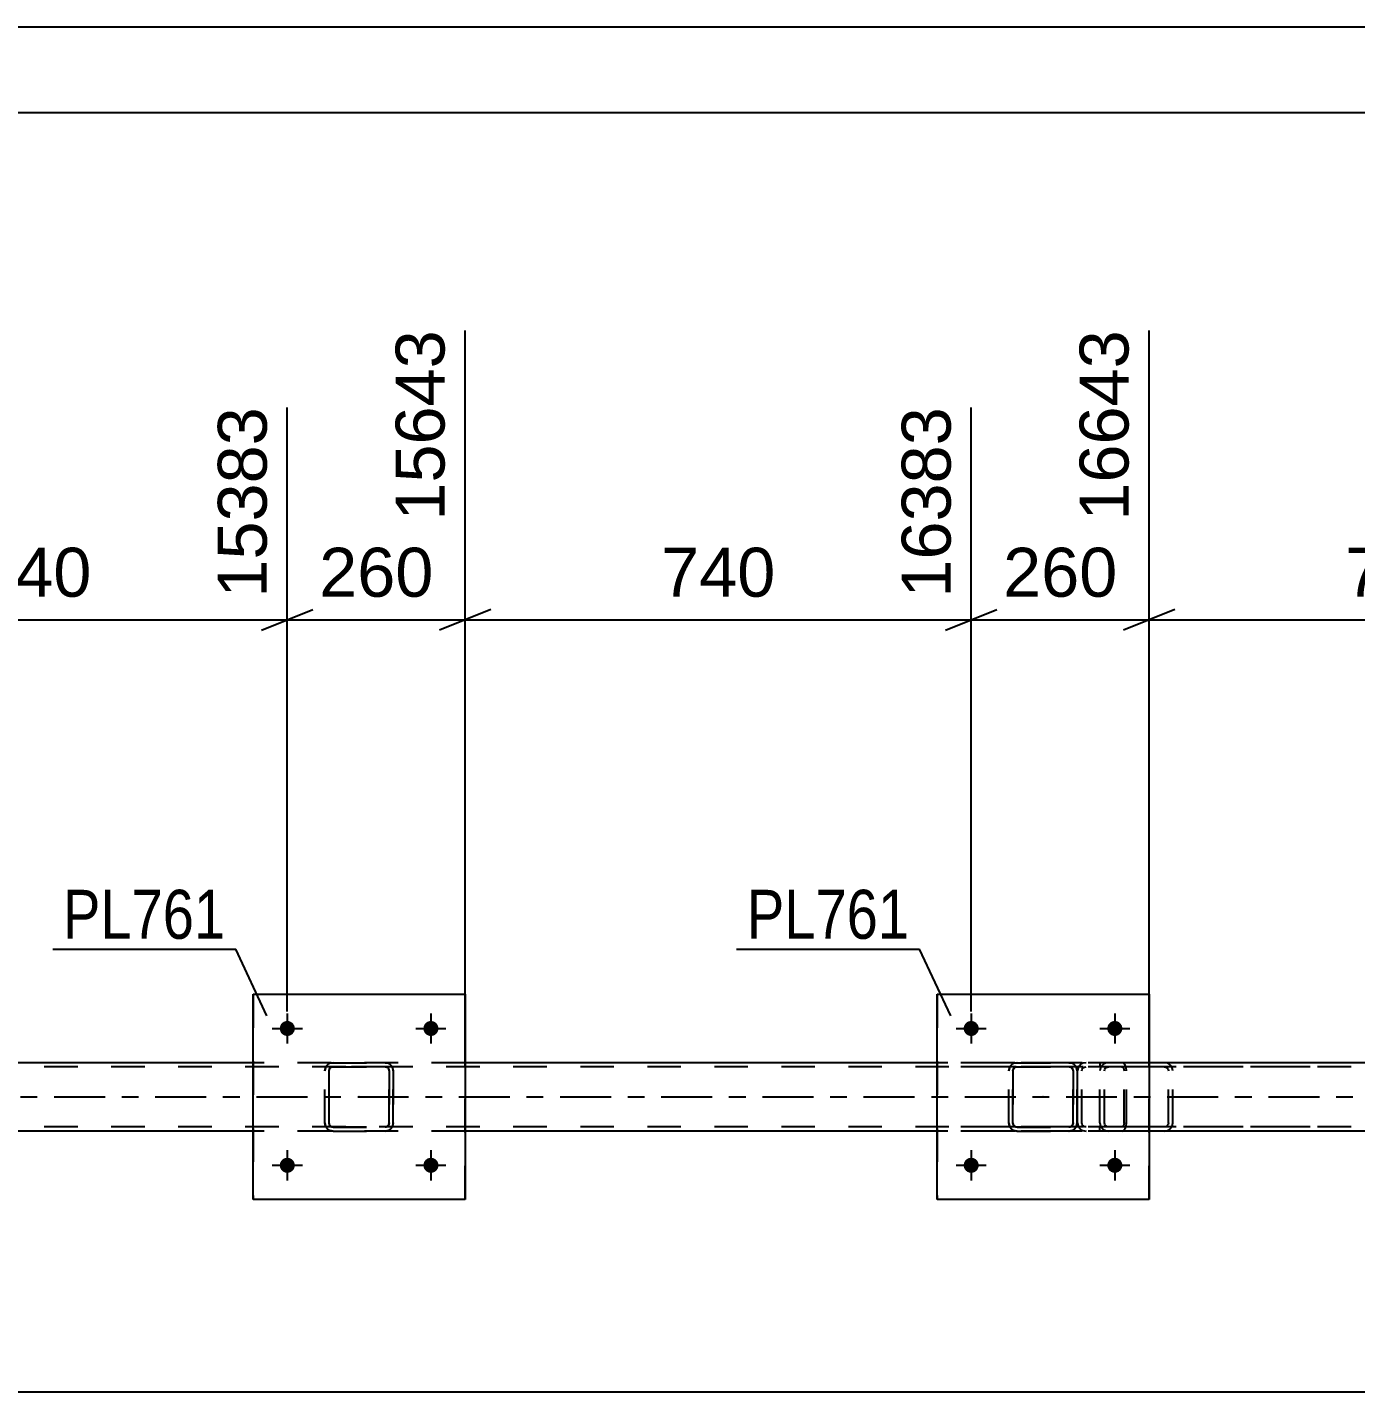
# Model space of a CAD drawing. Header units: millimetres. Extents: x -47 to 794, y -421 to 173.
# Drawn here: x 597.6 to 675.3, y 93.6 to 173.4 of the extents above; entities that cross this region are included whole.
import ezdxf

# ---------------------------------------------------------------- set-up
doc = ezdxf.new("R2010")
doc.units = ezdxf.units.MM
doc.linetypes.add('DXK_LINE_DOT2', pattern=[3.9198, 1.9599, -1.9599])
doc.linetypes.add('DXK_LINE_DOT3', pattern=[5.9187, 2.979, -0.9799, 0.9799, -0.9799])
doc.styles.add('Arial', font='arial.ttf', dxfattribs={"height": 0.2})
doc.styles.add('Arial Narrow', font='ARIALN.TTF', dxfattribs={"height": 0.2})

# ---------------------------------------------------------------- blocks, each defined once
blk = doc.blocks.new('Unknown-203724041-1113')
at = {"color": 5, "linetype": 'Continuous'}
for p, q in [((793.513, 173.399), (-47.487, 173.399)), ((788.513, 168.399), (-42.487, 168.399))]:
    blk.add_line(p, q, dxfattribs=at)
blk = doc.blocks.new('Bolt-203724041-2603 - 2543')
at = {"linetype": 'Continuous'}
for points in [[(652.378, 114.857), (652.388, 114.948), (652.416, 115.036), (652.462, 115.115), (652.524, 115.184), (652.598, 115.238), (652.682, 115.275), (652.772, 115.294), (652.864, 115.294), (652.954, 115.275), (653.038, 115.238), (653.113, 115.184), (653.174, 115.115), (653.22, 115.036), (653.249, 114.948), (653.258, 114.857), (653.249, 114.765), (653.22, 114.678), (653.174, 114.598), (653.113, 114.53), (653.038, 114.476), (652.954, 114.438), (652.864, 114.419), (652.772, 114.419), (652.682, 114.438), (652.598, 114.476), (652.524, 114.53), (652.462, 114.598), (652.416, 114.678), (652.388, 114.765)], [(660.778, 114.857), (660.788, 114.948), (660.816, 115.036), (660.862, 115.115), (660.924, 115.184), (660.998, 115.238), (661.082, 115.275), (661.172, 115.294), (661.264, 115.294), (661.354, 115.275), (661.438, 115.238), (661.513, 115.184), (661.574, 115.115), (661.62, 115.036), (661.649, 114.948), (661.658, 114.857), (661.649, 114.765), (661.62, 114.678), (661.574, 114.598), (661.513, 114.53), (661.438, 114.476), (661.354, 114.438), (661.264, 114.419), (661.172, 114.419), (661.082, 114.438), (660.998, 114.476), (660.924, 114.53), (660.862, 114.598), (660.816, 114.678), (660.788, 114.765)]]:
    blk.add_hatch(color=1, dxfattribs=at).paths.add_polyline_path(points)
at = {"color": 1, "linetype": 'Continuous'}
for p, q in [((652.818, 115.737), (652.818, 113.977)), ((661.218, 115.737), (661.218, 113.977)), ((651.938, 114.857), (653.698, 114.857)), ((660.338, 114.857), (662.098, 114.857))]:
    blk.add_line(p, q, dxfattribs=at)
blk = doc.blocks.new('Bolt-203724041-2628 - 2543')
at = {"linetype": 'Continuous'}
for points in [[(652.378, 106.857), (652.388, 106.948), (652.416, 107.036), (652.462, 107.115), (652.524, 107.184), (652.598, 107.238), (652.682, 107.275), (652.772, 107.294), (652.864, 107.294), (652.954, 107.275), (653.038, 107.238), (653.113, 107.184), (653.174, 107.115), (653.22, 107.036), (653.249, 106.948), (653.258, 106.857), (653.249, 106.765), (653.22, 106.678), (653.174, 106.598), (653.113, 106.53), (653.038, 106.476), (652.954, 106.438), (652.864, 106.419), (652.772, 106.419), (652.682, 106.438), (652.598, 106.476), (652.524, 106.53), (652.462, 106.598), (652.416, 106.678), (652.388, 106.765)], [(660.778, 106.857), (660.788, 106.948), (660.816, 107.036), (660.862, 107.115), (660.924, 107.184), (660.998, 107.238), (661.082, 107.275), (661.172, 107.294), (661.264, 107.294), (661.354, 107.275), (661.438, 107.238), (661.513, 107.184), (661.574, 107.115), (661.62, 107.036), (661.649, 106.948), (661.658, 106.857), (661.649, 106.765), (661.62, 106.678), (661.574, 106.598), (661.513, 106.53), (661.438, 106.476), (661.354, 106.438), (661.264, 106.419), (661.172, 106.419), (661.082, 106.438), (660.998, 106.476), (660.924, 106.53), (660.862, 106.598), (660.816, 106.678), (660.788, 106.765)]]:
    blk.add_hatch(color=1, dxfattribs=at).paths.add_polyline_path(points)
at = {"color": 1, "linetype": 'Continuous'}
for p, q in [((652.818, 107.737), (652.818, 105.977)), ((661.218, 107.737), (661.218, 105.977)), ((651.938, 106.857), (653.698, 106.857)), ((660.338, 106.857), (662.098, 106.857))]:
    blk.add_line(p, q, dxfattribs=at)
blk = doc.blocks.new('Part-203724041-2568 - 2543')
at = {"color": 7, "linetype": 'DXK_LINE_DOT2'}
for p, q in [((718.154, 112.617), (42.821, 112.617)), ((623.219, 112.857), (610.819, 112.857)), ((663.218, 112.857), (650.818, 112.857)), ((718.154, 109.097), (42.821, 109.097)), ((623.219, 108.857), (610.819, 108.857)), ((663.218, 108.857), (650.818, 108.857))]:
    blk.add_line(p, q, dxfattribs=at)
at = {"color": 2, "linetype": 'Continuous'}
for p, q in [((610.819, 112.857), (583.22, 112.857)), ((650.818, 112.857), (623.219, 112.857)), ((690.818, 112.857), (663.218, 112.857)), ((610.819, 108.857), (583.22, 108.857)), ((650.818, 108.857), (623.219, 108.857)), ((690.818, 108.857), (663.218, 108.857))]:
    blk.add_line(p, q, dxfattribs=at)
at = {"color": 7, "linetype": 'DXK_LINE_DOT3'}
blk.add_line((42.821, 110.857), (718.154, 110.857), dxfattribs=at)
blk = doc.blocks.new('Bolt-203724041-2629 - 2543')
at = {"linetype": 'Continuous'}
for points in [[(612.379, 114.857), (612.389, 114.948), (612.417, 115.036), (612.463, 115.115), (612.525, 115.184), (612.599, 115.238), (612.683, 115.275), (612.773, 115.294), (612.865, 115.294), (612.955, 115.275), (613.039, 115.238), (613.114, 115.184), (613.175, 115.115), (613.221, 115.036), (613.25, 114.948), (613.259, 114.857), (613.25, 114.765), (613.221, 114.678), (613.175, 114.598), (613.114, 114.53), (613.039, 114.476), (612.955, 114.438), (612.865, 114.419), (612.773, 114.419), (612.683, 114.438), (612.599, 114.476), (612.525, 114.53), (612.463, 114.598), (612.417, 114.678), (612.389, 114.765)], [(620.779, 114.857), (620.789, 114.948), (620.817, 115.036), (620.863, 115.115), (620.925, 115.184), (620.999, 115.238), (621.083, 115.275), (621.173, 115.294), (621.265, 115.294), (621.355, 115.275), (621.439, 115.238), (621.514, 115.184), (621.575, 115.115), (621.621, 115.036), (621.65, 114.948), (621.659, 114.857), (621.65, 114.765), (621.621, 114.678), (621.575, 114.598), (621.514, 114.53), (621.439, 114.476), (621.355, 114.438), (621.265, 114.419), (621.173, 114.419), (621.083, 114.438), (620.999, 114.476), (620.925, 114.53), (620.863, 114.598), (620.817, 114.678), (620.789, 114.765)]]:
    blk.add_hatch(color=1, dxfattribs=at).paths.add_polyline_path(points)
at = {"color": 1, "linetype": 'Continuous'}
for p, q in [((612.819, 115.737), (612.819, 113.977)), ((621.219, 115.737), (621.219, 113.977)), ((611.939, 114.857), (613.699, 114.857)), ((620.339, 114.857), (622.099, 114.857))]:
    blk.add_line(p, q, dxfattribs=at)
blk = doc.blocks.new('Bolt-203724041-2630 - 2543')
at = {"linetype": 'Continuous'}
for points in [[(612.379, 106.857), (612.389, 106.948), (612.417, 107.036), (612.463, 107.115), (612.525, 107.184), (612.599, 107.238), (612.683, 107.275), (612.773, 107.294), (612.865, 107.294), (612.955, 107.275), (613.039, 107.238), (613.114, 107.184), (613.175, 107.115), (613.221, 107.036), (613.25, 106.948), (613.259, 106.857), (613.25, 106.765), (613.221, 106.678), (613.175, 106.598), (613.114, 106.53), (613.039, 106.476), (612.955, 106.438), (612.865, 106.419), (612.773, 106.419), (612.683, 106.438), (612.599, 106.476), (612.525, 106.53), (612.463, 106.598), (612.417, 106.678), (612.389, 106.765)], [(620.779, 106.857), (620.789, 106.948), (620.817, 107.036), (620.863, 107.115), (620.925, 107.184), (620.999, 107.238), (621.083, 107.275), (621.173, 107.294), (621.265, 107.294), (621.355, 107.275), (621.439, 107.238), (621.514, 107.184), (621.575, 107.115), (621.621, 107.036), (621.65, 106.948), (621.659, 106.857), (621.65, 106.765), (621.621, 106.678), (621.575, 106.598), (621.514, 106.53), (621.439, 106.476), (621.355, 106.438), (621.265, 106.419), (621.173, 106.419), (621.083, 106.438), (620.999, 106.476), (620.925, 106.53), (620.863, 106.598), (620.817, 106.678), (620.789, 106.765)]]:
    blk.add_hatch(color=1, dxfattribs=at).paths.add_polyline_path(points)
at = {"color": 1, "linetype": 'Continuous'}
for p, q in [((612.819, 107.737), (612.819, 105.977)), ((621.219, 107.737), (621.219, 105.977)), ((611.939, 106.857), (613.699, 106.857)), ((620.339, 106.857), (622.099, 106.857))]:
    blk.add_line(p, q, dxfattribs=at)
blk = doc.blocks.new('Part-203724041-2640 - 2543')
at = {"color": 7, "linetype": 'DXK_LINE_DOT2'}
for p, q in [((615.015, 112.377), (615.051, 112.561)), ((615.056, 112.56), (615.019, 112.376)), ((615.325, 112.547), (615.273, 112.469)), ((615.278, 112.468), (615.33, 112.546)), ((615.311, 112.82), (615.495, 112.857)), ((615.499, 112.856), (615.316, 112.819)), ((615.403, 112.599), (615.325, 112.547)), ((615.33, 112.546), (615.407, 112.598)), ((615.495, 112.617), (615.403, 112.599)), ((615.407, 112.598), (615.499, 112.616)), ((615.499, 112.856), (615.495, 112.857)), ((615.495, 112.857), (618.535, 112.857)), ((615.495, 112.617), (615.499, 112.616)), ((618.535, 112.617), (615.495, 112.617)), ((615.499, 112.856), (618.539, 112.856)), ((615.499, 112.616), (618.539, 112.616)), ((618.535, 112.857), (618.539, 112.856)), ((618.535, 112.857), (618.718, 112.82)), ((618.539, 112.616), (618.535, 112.617)), ((618.626, 112.599), (618.535, 112.617)), ((618.723, 112.819), (618.539, 112.856)), ((618.539, 112.616), (618.631, 112.598)), ((618.626, 112.599), (618.631, 112.598)), ((618.704, 112.547), (618.626, 112.599)), ((618.631, 112.598), (618.709, 112.546)), ((618.756, 112.469), (618.704, 112.547)), ((618.709, 112.546), (618.761, 112.468)), ((618.978, 112.561), (619.015, 112.377)), ((619.019, 112.376), (618.983, 112.56)), ((615.015, 112.377), (615.019, 112.376)), ((615.015, 109.337), (615.015, 112.377)), ((615.019, 109.336), (615.019, 112.376)), ((615.273, 112.469), (615.255, 112.377)), ((615.259, 112.376), (615.255, 112.377)), ((615.255, 112.377), (615.255, 109.337)), ((615.259, 112.376), (615.278, 112.468)), ((615.259, 109.336), (615.259, 112.376)), ((618.775, 112.377), (618.756, 112.469)), ((618.761, 112.468), (618.779, 112.376)), ((618.779, 112.376), (618.775, 112.377)), ((618.775, 112.377), (618.775, 109.337)), ((618.779, 109.336), (618.779, 112.376)), ((619.019, 112.376), (619.015, 112.377)), ((619.015, 112.377), (619.015, 109.337)), ((619.019, 109.336), (619.019, 112.376)), ((615.019, 109.336), (615.015, 109.337)), ((615.051, 109.153), (615.015, 109.337)), ((615.019, 109.336), (615.056, 109.152)), ((615.255, 109.337), (615.259, 109.336)), ((615.255, 109.337), (615.273, 109.245)), ((615.278, 109.244), (615.259, 109.336)), ((618.756, 109.245), (618.775, 109.337)), ((618.779, 109.336), (618.761, 109.244)), ((618.775, 109.337), (618.779, 109.336)), ((619.015, 109.337), (618.978, 109.153)), ((618.983, 109.152), (619.019, 109.336)), ((619.015, 109.337), (619.019, 109.336)), ((615.273, 109.245), (615.325, 109.167)), ((615.33, 109.166), (615.278, 109.244)), ((615.311, 108.893), (615.316, 108.892)), ((615.495, 108.857), (615.311, 108.893)), ((615.316, 108.892), (615.499, 108.856)), ((615.325, 109.167), (615.403, 109.115)), ((615.407, 109.114), (615.33, 109.166)), ((615.403, 109.115), (615.495, 109.097)), ((615.499, 109.096), (615.407, 109.114)), ((615.499, 109.096), (615.495, 109.097)), ((615.495, 109.097), (618.535, 109.097)), ((615.499, 108.856), (615.495, 108.857)), ((615.495, 108.857), (618.535, 108.857)), ((615.499, 109.096), (618.539, 109.096)), ((615.499, 108.856), (618.539, 108.856)), ((618.535, 109.097), (618.626, 109.115)), ((618.535, 109.097), (618.539, 109.096)), ((618.718, 108.893), (618.535, 108.857)), ((618.535, 108.857), (618.539, 108.856)), ((618.631, 109.114), (618.539, 109.096)), ((618.539, 108.856), (618.723, 108.892)), ((618.626, 109.115), (618.704, 109.167)), ((618.709, 109.166), (618.631, 109.114)), ((618.704, 109.167), (618.756, 109.245)), ((618.761, 109.244), (618.709, 109.166))]:
    blk.add_line(p, q, dxfattribs=at)
at = {"color": 7, "linetype": 'DXK_LINE_DOT3'}
blk.add_line((617.022, 110.855), (617.011, 110.858), dxfattribs=at)
at = {"color": 7, "linetype": 'DXK_LINE_DOT2'}
for centre, start, end in [((615.495, 112.377), 112.5, 157.5), ((615.499, 112.376), 112.5, 157.5), ((618.535, 112.377), 22.5, 67.49999), ((618.539, 112.376), 22.5, 67.49999), ((615.495, 109.337), 202.5, 247.49999), ((615.499, 109.336), 202.5, 247.49999), ((618.535, 109.337), 292.5, 337.5), ((618.539, 109.336), 292.5, 337.5)]:
    blk.add_arc(centre, 0.48, start, end, dxfattribs=at)
blk = doc.blocks.new('Part-203724041-2677 - 2543')
at = {"color": 2, "linetype": 'Continuous'}
for p, q in [((650.818, 104.856), (650.818, 116.856)), ((650.818, 116.856), (650.818, 116.856)), ((650.818, 116.856), (663.218, 116.856)), ((663.218, 116.856), (663.218, 104.856)), ((650.818, 104.856), (650.818, 104.856)), ((663.218, 104.856), (650.818, 104.856))]:
    blk.add_line(p, q, dxfattribs=at)
at = {"color": 7, "linetype": 'DXK_LINE_DOT2'}
for p, q in [((650.818, 116.856), (650.818, 104.856)), ((650.818, 116.856), (650.818, 116.856)), ((663.218, 104.856), (663.218, 116.856)), ((650.818, 104.856), (650.818, 104.856))]:
    blk.add_line(p, q, dxfattribs=at)
blk = doc.blocks.new('Part-203724041-2678 - 2543')
at = {"color": 7, "linetype": 'DXK_LINE_DOT2'}
for p, q in [((655.013, 112.377), (655.05, 112.561)), ((655.055, 112.56), (655.018, 112.376)), ((655.324, 112.547), (655.272, 112.469)), ((655.276, 112.468), (655.328, 112.546)), ((655.31, 112.82), (655.493, 112.857)), ((655.498, 112.856), (655.314, 112.819)), ((655.402, 112.599), (655.324, 112.547)), ((655.328, 112.546), (655.406, 112.598)), ((655.493, 112.617), (655.402, 112.599)), ((655.406, 112.598), (655.498, 112.616)), ((655.498, 112.856), (655.493, 112.857)), ((655.493, 112.857), (658.533, 112.857)), ((655.493, 112.617), (655.498, 112.616)), ((658.533, 112.617), (655.493, 112.617)), ((655.498, 112.856), (658.538, 112.856)), ((655.498, 112.616), (658.538, 112.616)), ((658.533, 112.857), (658.538, 112.856)), ((658.533, 112.857), (658.717, 112.82)), ((658.538, 112.616), (658.533, 112.617)), ((658.625, 112.599), (658.533, 112.617)), ((658.722, 112.819), (658.538, 112.856)), ((658.538, 112.616), (658.63, 112.598)), ((658.625, 112.599), (658.63, 112.598)), ((658.703, 112.547), (658.625, 112.599)), ((658.63, 112.598), (658.708, 112.546)), ((658.755, 112.469), (658.703, 112.547)), ((658.708, 112.546), (658.76, 112.468)), ((658.977, 112.561), (659.013, 112.377)), ((659.018, 112.376), (658.981, 112.56)), ((655.013, 112.377), (655.018, 112.376)), ((655.013, 109.337), (655.013, 112.377)), ((655.018, 109.336), (655.018, 112.376)), ((655.272, 112.469), (655.253, 112.377)), ((655.258, 112.376), (655.253, 112.377)), ((655.253, 112.377), (655.253, 109.337)), ((655.258, 112.376), (655.276, 112.468)), ((655.258, 109.336), (655.258, 112.376)), ((658.773, 112.377), (658.755, 112.469)), ((658.76, 112.468), (658.778, 112.376)), ((658.778, 112.376), (658.773, 112.377)), ((658.773, 112.377), (658.773, 109.337)), ((658.778, 109.336), (658.778, 112.376)), ((659.018, 112.376), (659.013, 112.377)), ((659.013, 112.377), (659.013, 109.337)), ((659.018, 109.336), (659.018, 112.376)), ((655.018, 109.336), (655.013, 109.337)), ((655.05, 109.153), (655.013, 109.337)), ((655.018, 109.336), (655.055, 109.152)), ((655.253, 109.337), (655.258, 109.336)), ((655.253, 109.337), (655.272, 109.245)), ((655.276, 109.244), (655.258, 109.336)), ((658.755, 109.245), (658.773, 109.337)), ((658.778, 109.336), (658.76, 109.244)), ((658.773, 109.337), (658.778, 109.336)), ((659.013, 109.337), (658.977, 109.153)), ((658.981, 109.152), (659.018, 109.336)), ((659.013, 109.337), (659.018, 109.336)), ((655.272, 109.245), (655.324, 109.167)), ((655.328, 109.166), (655.276, 109.244)), ((655.31, 108.893), (655.314, 108.892)), ((655.493, 108.857), (655.31, 108.893)), ((655.314, 108.892), (655.498, 108.856)), ((655.324, 109.167), (655.402, 109.115)), ((655.406, 109.114), (655.328, 109.166)), ((655.402, 109.115), (655.493, 109.097)), ((655.498, 109.096), (655.406, 109.114)), ((655.498, 109.096), (655.493, 109.097)), ((655.493, 109.097), (658.533, 109.097)), ((655.498, 108.856), (655.493, 108.857)), ((655.493, 108.857), (658.533, 108.857)), ((655.498, 109.096), (658.538, 109.096)), ((655.498, 108.856), (658.538, 108.856)), ((658.533, 109.097), (658.625, 109.115)), ((658.533, 109.097), (658.538, 109.096)), ((658.717, 108.893), (658.533, 108.857)), ((658.533, 108.857), (658.538, 108.856)), ((658.63, 109.114), (658.538, 109.096)), ((658.538, 108.856), (658.722, 108.892)), ((658.625, 109.115), (658.703, 109.167)), ((658.708, 109.166), (658.63, 109.114)), ((658.703, 109.167), (658.755, 109.245)), ((658.76, 109.244), (658.708, 109.166))]:
    blk.add_line(p, q, dxfattribs=at)
at = {"color": 7, "linetype": 'DXK_LINE_DOT3'}
blk.add_line((657.021, 110.855), (657.01, 110.858), dxfattribs=at)
at = {"color": 7, "linetype": 'DXK_LINE_DOT2'}
for centre, start, end in [((655.493, 112.377), 112.5, 157.5), ((655.498, 112.376), 112.5, 157.5), ((658.533, 112.377), 22.5, 67.49999), ((658.538, 112.376), 22.5, 67.49999), ((655.493, 109.337), 202.5, 247.49999), ((655.498, 109.336), 202.5, 247.49999), ((658.533, 109.337), 292.5, 337.5), ((658.538, 109.336), 292.5, 337.5)]:
    blk.add_arc(centre, 0.48, start, end, dxfattribs=at)
blk = doc.blocks.new('Part-203724041-2683 - 2543')
at = {"color": 2, "linetype": 'Continuous'}
for p, q in [((610.819, 104.856), (610.819, 116.856)), ((610.819, 116.856), (610.819, 116.856)), ((610.819, 116.856), (623.219, 116.856)), ((623.219, 116.856), (623.219, 104.856)), ((610.819, 104.856), (610.819, 104.856)), ((623.219, 104.856), (610.819, 104.856))]:
    blk.add_line(p, q, dxfattribs=at)
at = {"color": 7, "linetype": 'DXK_LINE_DOT2'}
for p, q in [((610.819, 116.856), (610.819, 104.856)), ((610.819, 116.856), (610.819, 116.856)), ((623.219, 104.856), (623.219, 116.856)), ((610.819, 104.856), (610.819, 104.856))]:
    blk.add_line(p, q, dxfattribs=at)
blk = doc.blocks.new('Part-203724041-2773 - 2543')
at = {"color": 7, "linetype": 'DXK_LINE_DOT2'}
for p, q in [((661.625, 112.857), (652.22, 112.857)), ((661.625, 112.617), (652.22, 112.617)), ((659.07, 112.561), (659.031, 112.377)), ((659.302, 112.469), (659.356, 112.547)), ((659.534, 112.857), (659.342, 112.82)), ((659.356, 112.547), (659.438, 112.599)), ((659.438, 112.599), (659.534, 112.617)), ((660.349, 112.857), (660.349, 112.617)), ((661.729, 112.82), (661.625, 112.857)), ((661.625, 112.617), (661.677, 112.599)), ((661.677, 112.599), (661.721, 112.547)), ((661.721, 112.547), (661.75, 112.469)), ((661.817, 112.716), (661.729, 112.82)), ((661.876, 112.561), (661.817, 112.716)), ((661.896, 112.377), (661.876, 112.561)), ((659.031, 109.337), (659.031, 112.377)), ((659.283, 112.377), (659.302, 112.469)), ((659.283, 109.337), (659.283, 112.377)), ((661.75, 112.469), (661.761, 112.377)), ((661.761, 109.337), (661.761, 112.377)), ((661.896, 109.337), (661.896, 112.377)), ((659.031, 109.337), (659.07, 109.153)), ((659.302, 109.245), (659.283, 109.337)), ((661.761, 109.337), (661.75, 109.245)), ((661.876, 109.153), (661.896, 109.337)), ((661.625, 109.097), (652.22, 109.097)), ((661.625, 108.857), (652.22, 108.857)), ((659.356, 109.167), (659.302, 109.245)), ((659.342, 108.893), (659.534, 108.857)), ((659.438, 109.115), (659.356, 109.167)), ((659.534, 109.097), (659.438, 109.115)), ((660.349, 108.857), (660.349, 109.097)), ((661.677, 109.115), (661.625, 109.097)), ((661.625, 108.857), (661.729, 108.893)), ((661.721, 109.167), (661.677, 109.115)), ((661.75, 109.245), (661.721, 109.167)), ((661.729, 108.893), (661.817, 108.998)), ((661.817, 108.998), (661.876, 109.153))]:
    blk.add_line(p, q, dxfattribs=at)
for centre, start, end in [((659.519, 112.362), 111.1941, 156.15059), ((659.519, 109.352), 203.84941, 248.8059)]:
    blk.add_arc(centre, 0.492, start, end, dxfattribs=at)
blk = doc.blocks.new('Part-203724041-2797 - 2543')
at = {"color": 7, "linetype": 'DXK_LINE_DOT2'}
for p, q in [((660.388, 112.561), (660.349, 112.377)), ((660.624, 112.469), (660.679, 112.547)), ((660.86, 112.857), (660.664, 112.82)), ((660.679, 112.547), (660.762, 112.599)), ((660.762, 112.599), (660.86, 112.617)), ((672.636, 112.857), (660.86, 112.857)), ((672.636, 112.617), (660.86, 112.617)), ((664.291, 112.82), (664.095, 112.857)), ((664.095, 112.617), (664.193, 112.599)), ((664.193, 112.599), (664.276, 112.547)), ((664.276, 112.547), (664.331, 112.469)), ((664.606, 112.377), (664.567, 112.561)), ((660.349, 109.337), (660.349, 112.377)), ((660.605, 112.377), (660.624, 112.469)), ((660.605, 109.337), (660.605, 112.377)), ((664.331, 112.469), (664.35, 112.377)), ((664.35, 109.337), (664.35, 112.377)), ((664.606, 109.337), (664.606, 112.377)), ((660.349, 109.337), (660.388, 109.153)), ((660.624, 109.245), (660.605, 109.337)), ((664.35, 109.337), (664.331, 109.245)), ((664.567, 109.153), (664.606, 109.337)), ((660.679, 109.167), (660.624, 109.245)), ((660.664, 108.893), (660.86, 108.857)), ((660.762, 109.115), (660.679, 109.167)), ((660.86, 109.097), (660.762, 109.115)), ((672.636, 109.097), (660.86, 109.097)), ((672.636, 108.857), (660.86, 108.857)), ((664.193, 109.115), (664.095, 109.097)), ((664.095, 108.857), (664.291, 108.893)), ((664.276, 109.167), (664.193, 109.115)), ((664.331, 109.245), (664.276, 109.167))]:
    blk.add_line(p, q, dxfattribs=at)
for centre, start, end in [((660.84, 112.356), 110.75832, 155.68004), ((664.115, 112.356), 24.31996, 69.24168), ((660.84, 109.358), 204.31996, 249.24168), ((664.115, 109.358), 290.75832, 335.68004)]:
    blk.add_arc(centre, 0.496, start, end, dxfattribs=at)
blk = doc.blocks.new('StraightDimension-203724041-2861 - 2543')
at = {"color": 7, "linetype": 'Continuous'}
blk.add_line((8.984, 93.618), (718.154, 93.618), dxfattribs=at)
blk = doc.blocks.new('StraightDimension-203724041-7338 - 2543')
at = {"color": 7, "linetype": 'Continuous'}
for p, q in [((663.221, 113.857), (663.221, 155.67)), ((692.818, 115.857), (692.818, 151.17)), ((664.721, 139.352), (661.721, 138.152)), ((691.318, 138.152), (694.318, 139.352)), ((663.221, 138.752), (692.818, 138.752))]:
    blk.add_line(p, q, dxfattribs=at)
at = {"color": 0}
blk.add_wipeout([(681.955, 139.502), (681.955, 143.702), (674.084, 143.702), (674.084, 139.502)], dxfattribs=at)
at = {"color": 3, "style": 'Arial'}
blk.add_text('740', height=2.8652, dxfattribs=at).set_placement((674.684, 140.102))
at = {"color": 0, "linetype": 'Continuous'}
blk.add_wipeout([(692.218, 151.77), (688.018, 151.77), (688.018, 139.452), (692.218, 139.452)], dxfattribs=at)
at = {"color": 3, "linetype": 'Continuous', "style": 'Arial'}
blk.add_text('17383', height=2.8652, rotation=90.00021, dxfattribs=at).set_placement((691.618, 140.052))
blk = doc.blocks.new('StraightDimension-203724041-7339 - 2543')
at = {"color": 7, "linetype": 'Continuous'}
for p, q in [((663.221, 113.857), (663.221, 155.67)), ((652.818, 115.857), (652.818, 151.17)), ((651.318, 138.152), (654.318, 139.352)), ((664.721, 139.352), (661.721, 138.152)), ((652.818, 138.752), (663.221, 138.752))]:
    blk.add_line(p, q, dxfattribs=at)
at = {"color": 0}
blk.add_wipeout([(661.955, 139.502), (661.955, 143.702), (654.084, 143.702), (654.084, 139.502)], dxfattribs=at)
at = {"color": 3, "style": 'Arial'}
blk.add_text('260', height=2.8652, dxfattribs=at).set_placement((654.684, 140.102))
at = {"color": 0, "linetype": 'Continuous'}
blk.add_wipeout([(662.621, 156.27), (658.421, 156.27), (658.421, 143.952), (662.621, 143.952)], dxfattribs=at)
at = {"color": 3, "linetype": 'Continuous', "style": 'Arial'}
blk.add_text('16643', height=2.8652, rotation=90.00021, dxfattribs=at).set_placement((662.021, 144.552))
blk = doc.blocks.new('StraightDimension-203724041-7340 - 2543')
at = {"color": 7, "linetype": 'Continuous'}
for p, q in [((623.219, 113.857), (623.219, 155.67)), ((652.818, 115.857), (652.818, 151.17)), ((624.719, 139.352), (621.719, 138.152)), ((651.318, 138.152), (654.318, 139.352)), ((623.219, 138.752), (652.818, 138.752))]:
    blk.add_line(p, q, dxfattribs=at)
at = {"color": 0}
blk.add_wipeout([(641.954, 139.502), (641.954, 143.702), (634.083, 143.702), (634.083, 139.502)], dxfattribs=at)
at = {"color": 3, "style": 'Arial'}
blk.add_text('740', height=2.8652, dxfattribs=at).set_placement((634.683, 140.102))
at = {"color": 0, "linetype": 'Continuous'}
blk.add_wipeout([(652.218, 151.77), (648.018, 151.77), (648.018, 139.452), (652.218, 139.452)], dxfattribs=at)
at = {"color": 3, "linetype": 'Continuous', "style": 'Arial'}
blk.add_text('16383', height=2.8652, rotation=90.00021, dxfattribs=at).set_placement((651.618, 140.052))
blk = doc.blocks.new('StraightDimension-203724041-7341 - 2543')
at = {"color": 7, "linetype": 'Continuous'}
for p, q in [((623.219, 113.857), (623.219, 155.67)), ((612.82, 115.857), (612.82, 151.17)), ((611.32, 138.152), (614.32, 139.352)), ((624.719, 139.352), (621.719, 138.152)), ((612.82, 138.752), (623.219, 138.752))]:
    blk.add_line(p, q, dxfattribs=at)
at = {"color": 0}
blk.add_wipeout([(621.955, 139.502), (621.955, 143.702), (614.084, 143.702), (614.084, 139.502)], dxfattribs=at)
at = {"color": 3, "style": 'Arial'}
blk.add_text('260', height=2.8652, dxfattribs=at).set_placement((614.684, 140.102))
at = {"color": 0, "linetype": 'Continuous'}
blk.add_wipeout([(622.619, 156.27), (618.419, 156.27), (618.419, 143.952), (622.619, 143.952)], dxfattribs=at)
at = {"color": 3, "linetype": 'Continuous', "style": 'Arial'}
blk.add_text('15643', height=2.8652, rotation=90.00021, dxfattribs=at).set_placement((622.019, 144.552))
blk = doc.blocks.new('StraightDimension-203724041-7342 - 2543')
at = {"color": 7, "linetype": 'Continuous'}
for p, q in [((583.219, 113.857), (583.219, 155.67)), ((612.82, 115.857), (612.82, 151.17)), ((584.719, 139.352), (581.719, 138.152)), ((611.32, 138.152), (614.32, 139.352)), ((583.219, 138.752), (612.82, 138.752))]:
    blk.add_line(p, q, dxfattribs=at)
at = {"color": 0}
blk.add_wipeout([(601.955, 139.502), (601.955, 143.702), (594.084, 143.702), (594.084, 139.502)], dxfattribs=at)
at = {"color": 3, "style": 'Arial'}
blk.add_text('740', height=2.8652, dxfattribs=at).set_placement((594.684, 140.102))
at = {"color": 0, "linetype": 'Continuous'}
blk.add_wipeout([(612.22, 151.77), (608.02, 151.77), (608.02, 139.452), (612.22, 139.452)], dxfattribs=at)
at = {"color": 3, "linetype": 'Continuous', "style": 'Arial'}
blk.add_text('15383', height=2.8652, rotation=90.00021, dxfattribs=at).set_placement((611.62, 140.052))
blk = doc.blocks.new('Mark-203724041-2679 - 2543')
at = {"color": 30, "linetype": 'Continuous'}
for p in [(599.101, 119.501), (611.63, 115.601)]:
    blk.add_line(p, (609.805, 119.501), dxfattribs=at)
at = {"color": 0}
blk.add_wipeout([(609.205, 120.101), (609.205, 123.101), (599.701, 123.101), (599.701, 120.101)], dxfattribs=at)
blk.add_wipeout([(609.205, 120.101), (609.205, 123.101), (599.701, 123.101), (599.701, 120.101)], dxfattribs=at)
at = {"color": 3, "style": 'Arial Narrow'}
blk.add_text('PL761', height=2.8633, dxfattribs=at).set_placement((599.701, 120.101))
blk = doc.blocks.new('Mark-203724041-2673 - 2543')
at = {"color": 30, "linetype": 'Continuous'}
for p in [(639.099, 119.501), (651.629, 115.601)]:
    blk.add_line(p, (649.803, 119.501), dxfattribs=at)
at = {"color": 0}
blk.add_wipeout([(649.203, 120.101), (649.203, 123.101), (639.699, 123.101), (639.699, 120.101)], dxfattribs=at)
blk.add_wipeout([(649.203, 120.101), (649.203, 123.101), (639.699, 123.101), (639.699, 120.101)], dxfattribs=at)
at = {"color": 3, "style": 'Arial Narrow'}
blk.add_text('PL761', height=2.8633, dxfattribs=at).set_placement((639.699, 120.101))

msp = doc.modelspace()

# ---------------------------------------------------------------- block references
for name in ['Unknown-203724041-1113', 'Part-203724041-2683 - 2543', 'Part-203724041-2677 - 2543', 'Bolt-203724041-2629 - 2543', 'Bolt-203724041-2603 - 2543', 'Part-203724041-2568 - 2543', 'Part-203724041-2640 - 2543', 'Part-203724041-2773 - 2543', 'Part-203724041-2678 - 2543', 'Part-203724041-2797 - 2543', 'Bolt-203724041-2630 - 2543', 'Bolt-203724041-2628 - 2543']:
    msp.add_blockref(name, (0, 0))

# ---------------------------------------------------------------- next in the draw order: block references
for name in ['StraightDimension-203724041-7338 - 2543', 'StraightDimension-203724041-2861 - 2543']:
    msp.add_blockref(name, (0, 0))

# ---------------------------------------------------------------- next in the draw order: block references
msp.add_blockref('StraightDimension-203724041-7339 - 2543', (0, 0))

# ---------------------------------------------------------------- next in the draw order: block references
msp.add_blockref('StraightDimension-203724041-7340 - 2543', (0, 0))

# ---------------------------------------------------------------- next in the draw order: block references
for name in ['StraightDimension-203724041-7341 - 2543', 'Mark-203724041-2673 - 2543']:
    msp.add_blockref(name, (0, 0))

# ---------------------------------------------------------------- next in the draw order: block references
msp.add_blockref('StraightDimension-203724041-7342 - 2543', (0, 0))

# ---------------------------------------------------------------- next in the draw order: block references
msp.add_blockref('Mark-203724041-2679 - 2543', (0, 0))

doc.saveas('drawing.dxf')
